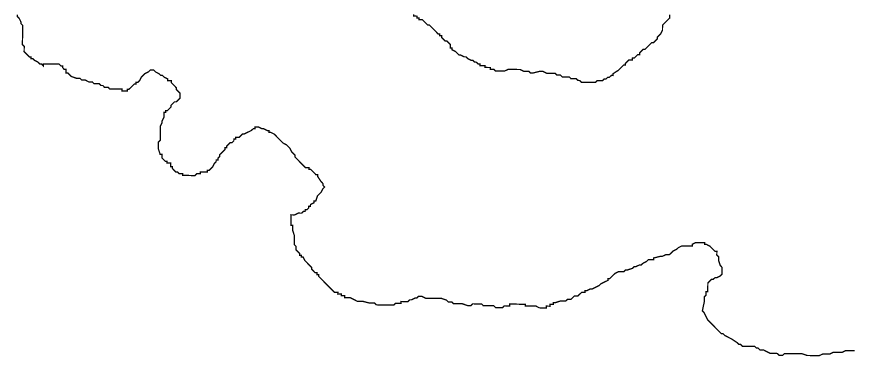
# Model space of a CAD drawing. Header units: metres. Extents: x 290190 to 339802, y 1811045 to 1991312.
# Drawn here: x 324663 to 326591, y 1831196 to 1831977 of the extents above; entities that cross this region are included whole.
import ezdxf

# ---------------------------------------------------------------- set-up
doc = ezdxf.new("R2010")
doc.units = ezdxf.units.M
doc.header["$MEASUREMENT"] = 0
doc.layers.add('HAZARDS LINE', color=1, linetype='Continuous')

msp = doc.modelspace()

# ---------------------------------------------------------------- linework, layer by layer
at = {"layer": 'HAZARDS LINE', "lineweight": 18, "const_width": 3.02}
for points in [[(326589.5, 1831208.9), (326569.3, 1831209.1), (326561.2, 1831205.1), (326541, 1831205.3), (326533, 1831201.3), (326516.8, 1831201.4), (326508.7, 1831197.5), (326480.5, 1831197.7), (326468.5, 1831201.8), (326428.2, 1831202.1), (326424.1, 1831198.1), (326416, 1831198.2), (326412, 1831202.3), (326395.9, 1831202.4), (326379.9, 1831210.6), (326371.8, 1831210.6), (326367.8, 1831214.7), (326363.8, 1831214.7), (326359.8, 1831218.8), (326331.5, 1831219), (326327.5, 1831223.1), (326323.5, 1831223.1), (326319.5, 1831227.2), (326307.5, 1831235.3), (326291.4, 1831243.5), (326287.4, 1831247.6), (326283.4, 1831247.6), (326275.4, 1831255.7), (326251.4, 1831280.1), (326243.5, 1831296.3), (326239.5, 1831300.4), (326243.7, 1831320.5), (326243.8, 1831332.6), (326247.8, 1831336.6), (326247.9, 1831344.7), (326251.9, 1831344.6), (326252.1, 1831364.8), (326256.1, 1831368.8), (326260.2, 1831372.8), (326264.2, 1831372.8), (326268.3, 1831376.7), (326272.3, 1831376.7), (326280.4, 1831380.7), (326284.5, 1831384.7), (326284.6, 1831400.8), (326280.6, 1831404.9), (326276.7, 1831417), (326276.7, 1831425.1), (326272.7, 1831429.1), (326272.8, 1831437.2), (326268.8, 1831437.2), (326260.8, 1831445.3), (326256.8, 1831449.4), (326248.7, 1831453.5), (326244.7, 1831453.5), (326244.7, 1831457.6), (326224.6, 1831457.7), (326216.5, 1831453.8), (326216.5, 1831449.7), (326192.3, 1831449.9), (326184.2, 1831445.9), (326180.1, 1831442), (326172, 1831438), (326168, 1831434), (326163.9, 1831430), (326155.8, 1831430), (326147.7, 1831426.1), (326143.7, 1831426.1), (326127.6, 1831422.2), (326127.5, 1831418.2), (326115.4, 1831418.3), (326111.4, 1831414.3), (326103.3, 1831410.3), (326099.2, 1831406.3), (326095.2, 1831406.3), (326087.1, 1831402.4), (326083.1, 1831402.4), (326079, 1831398.4), (326066.9, 1831394.5), (326062.8, 1831394.5), (326058.8, 1831390.5), (326046.7, 1831390.6), (326038.6, 1831386.6), (326034.5, 1831382.6), (326026.4, 1831374.6), (326022.4, 1831374.7), (326022.4, 1831370.6), (326014.3, 1831366.7), (326006.2, 1831362.7), (326002.1, 1831358.7), (325994, 1831354.7), (325985.9, 1831350.8), (325981.9, 1831350.8), (325973.8, 1831346.8), (325969.8, 1831346.8), (325969.7, 1831342.8), (325961.7, 1831342.9), (325957.6, 1831338.9), (325953.5, 1831334.9), (325945.5, 1831334.9), (325941.4, 1831330.9), (325937.4, 1831326.9), (325929.3, 1831327), (325925.2, 1831323), (325913.1, 1831323.1), (325901, 1831319.2), (325897, 1831319.2), (325897, 1831315.2), (325888.9, 1831315.2), (325888.9, 1831311.2), (325880.8, 1831311.3), (325880.8, 1831307.2), (325864.6, 1831307.4), (325856.6, 1831311.5), (325832.4, 1831311.6), (325832.5, 1831315.7), (325796.2, 1831316), (325796.2, 1831311.9), (325784.1, 1831312), (325780, 1831308), (325763.9, 1831308.1), (325759.9, 1831312.2), (325735.7, 1831312.4), (325731.7, 1831316.5), (325711.5, 1831316.6), (325707.5, 1831312.6), (325699.4, 1831312.7), (325687.4, 1831316.8), (325667.2, 1831317), (325663.2, 1831321), (325655.1, 1831321.1), (325651.1, 1831325.2), (325639.1, 1831329.3), (325602.8, 1831329.6), (325594.8, 1831333.7), (325586.7, 1831333.7), (325582.6, 1831329.7), (325578.6, 1831329.8), (325570.5, 1831325.8), (325566.5, 1831325.8), (325562.4, 1831321.8), (325546.3, 1831322), (325546.3, 1831317.9), (325534.2, 1831318), (325530.1, 1831314), (325489.8, 1831314.3), (325485.8, 1831318.4), (325473.7, 1831318.5), (325457.6, 1831322.7), (325445.5, 1831322.7), (325429.5, 1831330.9), (325417.4, 1831331), (325417.4, 1831335.1), (325409.4, 1831335.1), (325409.4, 1831339.2), (325401.3, 1831339.2), (325401.4, 1831343.3), (325393.3, 1831343.3), (325389.3, 1831347.4), (325385.3, 1831351.4), (325377.3, 1831359.6), (325373.3, 1831363.6), (325369.3, 1831367.7), (325365.3, 1831371.8), (325357.3, 1831379.9), (325357.3, 1831383.9), (325353.3, 1831383.9), (325353.3, 1831388), (325349.3, 1831388), (325345.3, 1831392.1), (325341.3, 1831396.1), (325341.3, 1831400.2), (325337.3, 1831404.2), (325333.3, 1831408.3), (325329.3, 1831412.4), (325325.3, 1831416.4), (325321.4, 1831424.5), (325317.3, 1831424.5), (325317.4, 1831428.6), (325313.3, 1831428.6), (325313.4, 1831432.6), (325309.4, 1831436.7), (325305.4, 1831440.8), (325305.4, 1831448.8), (325301.4, 1831452.9), (325301.6, 1831473.1), (325297.7, 1831485.2), (325297.8, 1831497.3), (325293.7, 1831497.3), (325293.9, 1831521.5), (325302, 1831521.4), (325310.1, 1831525.4), (325318.1, 1831525.3), (325322.2, 1831529.3), (325326.2, 1831529.3), (325326.3, 1831533.3), (325330.3, 1831533.3), (325334.4, 1831537.3), (325334.4, 1831541.3), (325338.4, 1831541.3), (325338.5, 1831545.3), (325346.5, 1831549.3), (325346.6, 1831553.3), (325350.6, 1831553.3), (325354.7, 1831565.4), (325358.8, 1831569.4), (325362.9, 1831573.4), (325367, 1831581.4), (325371, 1831585.4), (325367, 1831589.5), (325367.1, 1831593.5), (325363.1, 1831597.6), (325355.1, 1831609.7), (325355.1, 1831613.7), (325351.1, 1831613.8), (325343.1, 1831621.9), (325339.1, 1831626), (325335.1, 1831626), (325335.1, 1831630), (325327, 1831630.1), (325319, 1831638.2), (325311, 1831646.3), (325307, 1831650.4), (325303, 1831654.5), (325303.1, 1831658.5), (325295.1, 1831666.6), (325291.1, 1831674.7), (325287.1, 1831678.8), (325283.1, 1831682.8), (325275.1, 1831686.9), (325259.1, 1831703.2), (325255.1, 1831707.3), (325247, 1831711.3), (325243, 1831711.4), (325243, 1831715.4), (325239, 1831715.4), (325231, 1831719.5), (325227, 1831719.6), (325218.9, 1831723.7), (325210.9, 1831723.7), (325210.8, 1831719.7), (325206.8, 1831719.7), (325202.7, 1831715.7), (325186.6, 1831707.8), (325182.5, 1831707.8), (325174.4, 1831699.8), (325166.3, 1831699.9), (325166.3, 1831695.9), (325162.3, 1831695.9), (325162.2, 1831691.9), (325158.2, 1831687.9), (325154.1, 1831687.9), (325150.1, 1831683.9), (325146, 1831679.9), (325146, 1831675.9), (325142, 1831675.9), (325141.9, 1831671.9), (325137.9, 1831667.9), (325133.8, 1831663.9), (325129.7, 1831659.9), (325129.7, 1831655.8), (325125.6, 1831651.8), (325125.6, 1831647.8), (325121.6, 1831647.8), (325121.6, 1831643.8), (325117.5, 1831639.8), (325113.4, 1831631.8), (325105.3, 1831623.8), (325101.2, 1831623.8), (325101.2, 1831619.8), (325085.1, 1831619.9), (325085.1, 1831615.9), (325077, 1831615.9), (325072.9, 1831611.9), (325044.7, 1831612.2), (325044.7, 1831616.2), (325036.7, 1831616.2), (325032.7, 1831620.3), (325028.7, 1831620.3), (325024.7, 1831624.4), (325020.7, 1831628.5), (325020.7, 1831632.5), (325016.7, 1831632.5), (325016.7, 1831640.6), (325008.7, 1831640.7), (325008.7, 1831644.7), (325004.7, 1831644.7), (325000.7, 1831648.8), (324996.7, 1831652.8), (324996.7, 1831660.9), (324992.7, 1831660.9), (324988.8, 1831673.1), (324988.9, 1831689.2), (324993, 1831693.2), (324993.2, 1831725.4), (324997.3, 1831733.5), (324997.3, 1831737.5), (325001.4, 1831745.5), (325001.5, 1831757.6), (325005.6, 1831757.6), (325005.6, 1831761.6), (325009.6, 1831761.6), (325017.7, 1831769.6), (325017.8, 1831773.6), (325021.8, 1831777.6), (325025.9, 1831781.6), (325029.9, 1831781.6), (325034, 1831785.6), (325038.1, 1831789.6), (325038.1, 1831801.7), (325034.1, 1831805.8), (325030.1, 1831809.8), (325030.2, 1831813.8), (325022.2, 1831822), (325018.2, 1831826), (325018.2, 1831830.1), (325010.2, 1831830.1), (325010.2, 1831834.2), (325002.2, 1831838.3), (324998.2, 1831842.3), (324994.1, 1831842.4), (324990.1, 1831846.4), (324982.1, 1831850.5), (324978.1, 1831854.6), (324970, 1831854.6), (324966, 1831850.6), (324957.9, 1831846.7), (324953.8, 1831842.7), (324949.8, 1831838.7), (324945.7, 1831830.6), (324941.6, 1831826.6), (324937.6, 1831826.7), (324937.5, 1831822.6), (324933.5, 1831822.7), (324925.4, 1831814.7), (324921.3, 1831810.7), (324917.3, 1831810.7), (324917.3, 1831806.7), (324905.2, 1831806.8), (324905.2, 1831810.8), (324877, 1831811), (324873, 1831815.1), (324864.9, 1831815.1), (324860.9, 1831819.2), (324856.9, 1831819.2), (324852.9, 1831823.3), (324840.8, 1831823.4), (324836.8, 1831827.5), (324828.7, 1831827.5), (324820.7, 1831831.6), (324812.6, 1831831.7), (324808.6, 1831835.7), (324800.6, 1831835.8), (324788.5, 1831839.9), (324784.5, 1831844), (324780.5, 1831848.1), (324776.5, 1831848.1), (324776.6, 1831856.2), (324772.5, 1831856.2), (324768.5, 1831860.3), (324768.6, 1831864.3), (324764.5, 1831864.3), (324760.5, 1831868.4), (324724.3, 1831868.7), (324724.2, 1831864.6), (324720.2, 1831868.7), (324716.2, 1831868.7), (324712.2, 1831872.8), (324704.2, 1831876.9), (324700.2, 1831880.9), (324696.1, 1831881), (324696.2, 1831885), (324692.1, 1831885), (324688.1, 1831889.1), (324684.1, 1831893.2), (324680.1, 1831897.2), (324680.2, 1831909.3), (324676.2, 1831913.4), (324676.6, 1831957.7), (324672.6, 1831961.8), (324672.6, 1831965.8), (324668.6, 1831973.9), (324664.6, 1831978), (324664.7, 1831982)], [(325575.7, 1831982.9), (325575.7, 1831978.9), (325583.7, 1831978.8), (325583.7, 1831974.8), (325587.7, 1831974.8), (325587.7, 1831970.7), (325595.8, 1831970.7), (325603.8, 1831962.5), (325607.8, 1831958.5), (325611.8, 1831958.4), (325615.8, 1831954.4), (325623.8, 1831946.3), (325627.8, 1831942.2), (325631.8, 1831938.1), (325635.8, 1831938.1), (325635.8, 1831934.1), (325639.8, 1831934), (325639.8, 1831930), (325643.8, 1831925.9), (325647.8, 1831921.9), (325651.8, 1831921.8), (325655.8, 1831917.8), (325659.8, 1831913.7), (325659.7, 1831905.7), (325663.8, 1831905.6), (325663.7, 1831901.6), (325671.8, 1831897.5), (325675.8, 1831893.4), (325679.8, 1831889.4), (325683.8, 1831889.3), (325691.8, 1831885.2), (325695.9, 1831885.2), (325699.9, 1831881.1), (325707.9, 1831877.1), (325711.9, 1831877), (325715.9, 1831873), (325719.9, 1831872.9), (325723.9, 1831868.9), (325728, 1831868.8), (325727.9, 1831864.8), (325740, 1831864.7), (325740, 1831860.7), (325752.1, 1831860.6), (325752.1, 1831856.5), (325760.1, 1831856.5), (325764.1, 1831852.4), (325784.3, 1831852.3), (325792.4, 1831856.2), (325820.6, 1831856), (325828.6, 1831851.9), (325840.7, 1831851.8), (325844.7, 1831847.8), (325848.7, 1831847.7), (325864.9, 1831851.6), (325873, 1831851.6), (325881, 1831847.5), (325901.1, 1831847.3), (325905.1, 1831843.2), (325913.2, 1831843.2), (325917.2, 1831839.1), (325933.3, 1831839), (325937.3, 1831834.9), (325949.4, 1831834.8), (325953.4, 1831830.8), (325957.4, 1831830.7), (325961.4, 1831826.7), (325993.7, 1831826.4), (325997.8, 1831830.4), (326009.8, 1831830.3), (326013.9, 1831834.3), (326017.9, 1831834.3), (326022, 1831838.3), (326026, 1831838.3), (326030.1, 1831842.3), (326034.1, 1831842.2), (326034.2, 1831846.3), (326046.3, 1831854.2), (326050.4, 1831858.2), (326054.4, 1831862.2), (326058.5, 1831866.2), (326062.5, 1831866.2), (326062.6, 1831870.2), (326070.7, 1831878.2), (326078.7, 1831878.2), (326078.8, 1831882.2), (326082.8, 1831882.2), (326090.9, 1831890.2), (326095, 1831890.1), (326095, 1831894.2), (326099.1, 1831898.2), (326103.1, 1831902.2), (326107.2, 1831902.1), (326111.2, 1831906.1), (326115.3, 1831910.1), (326119.3, 1831914.1), (326123.4, 1831918.1), (326127.4, 1831918.1), (326131.5, 1831922.1), (326135.6, 1831926.1), (326135.6, 1831930.1), (326139.7, 1831934.1), (326143.7, 1831938.1), (326147.8, 1831946.2), (326147.9, 1831958.3), (326152, 1831962.3), (326160.1, 1831970.3), (326164.2, 1831974.3), (326164.2, 1831982.3)]]:
    msp.add_lwpolyline(points, dxfattribs=at)

doc.saveas('drawing.dxf')
